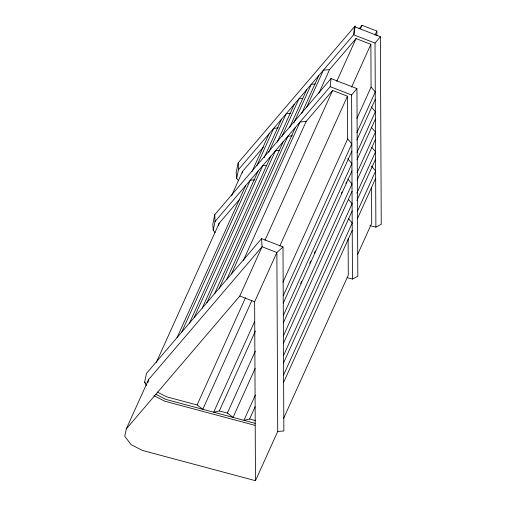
<?xml version="1.0" encoding="UTF-8"?>
<svg xmlns="http://www.w3.org/2000/svg" width="506" height="506" viewBox="0 0 506 506"><rect width="100%" height="100%" fill="white"/><g stroke="black" fill="none" stroke-linecap="round" stroke-linejoin="round"><path stroke-width="0.76" d="M214.955 221.603L330.197 86.671L331.032 78.55L356.939 88.613L357.818 276.213L352.461 279.059L347.192 277.649M261.596 238.611L262.051 246.745L148.517 379.677L126.272 428.943L124.754 436.248L131.016 444.603L142.376 450.429L255.473 480.7L277.718 431.435L276.877 252.5L282.999 246.922L261.596 238.611L146.443 373.441L144.634 382.1L146.323 385.591M147.91 382.599L148.517 379.677M331.032 78.55L214.765 214.683L212.773 224.272L213.241 230.16L215.082 232.621M213.241 230.16L215.044 221.501L214.765 214.683M218.63 225.575L219.085 223.386L239.42 199.573M238.383 169.712L354.036 34.3L355.155 25.857L238.2 162.799L236.201 172.388L236.669 178.276L238.509 180.731M236.669 178.276L238.471 169.611L238.2 162.799M242.21 172.957L242.513 171.496L263.36 147.094M156.335 362.366L219.085 223.386M231.565 195.746L242.513 171.496M177.068 337.578L245.676 185.639M252.032 171.553L269.103 133.748M181.679 332.183L250.28 180.244L254.91 179.788M256.959 165.443L273.708 128.36L278.338 127.904M189.491 323.037L258.092 171.098M264.132 157.727L281.519 119.214M194.095 317.641L262.696 165.702L266.554 165.323M268.737 152.331L286.124 113.818L290.754 113.363M202.242 308.103L270.849 156.164M277.206 142.078L294.277 104.274M206.853 302.708L275.454 150.769L279.312 150.39M281.81 136.683L298.882 98.885L302.74 98.506M214.639 293.588L283.246 141.648M289.603 127.563L306.674 89.758M219.25 288.192L287.851 136.253L292.481 135.798M293.891 122.882L311.279 84.363L315.137 83.983M226.802 279.344L295.409 127.404M301.69 113.407L318.761 75.609M231.413 273.955L300.014 122.016L306.181 121.408L332.619 90.447L347.445 96.21L347.647 138.941L282.949 282.24M306.617 107.304L323.366 70.214L329.539 69.607L356.053 38.564L370.879 44.319L371.075 87.051L356.907 118.436M243.43 260.388L306.181 121.408M318.906 93.142L329.539 69.607M126.272 428.943L239.806 296.01L262.051 246.745L276.877 252.5L254.638 301.766L255.473 480.7M264.992 240.23L332.619 90.447M336.73 81.358L356.053 38.564M360.449 28.817L362.037 25.3L376.862 31.056L376.888 35.787M251.874 300.564L202.779 409.297L197.093 404.977L245.536 297.686M279.818 245.986L347.445 96.21M351.556 87.114L370.879 44.319M374.959 35.281L376.862 31.056M254.644 321.481L213.677 412.213L219.332 410.929L227.358 413.079L233.045 417.399L255.15 368.431M219.332 410.929L255.422 331M227.358 413.079L255.321 351.151M283.227 295.808L351.828 143.868L347.647 138.941M356.901 132.635L375.256 91.984L371.075 87.051M283.259 303.138L351.866 151.199M356.932 139.966L375.294 99.315M283.316 315.573L351.923 163.634L347.742 158.707M356.996 152.401L375.351 111.75L371.17 106.817M300.69 283.417L301.665 281.26M309.792 263.259L310.773 261.096M314.346 253.177L315.32 251.014M341.335 193.406L341.98 191.97M345.883 183.324L346.534 181.888M283.354 322.904L351.955 170.965M357.027 159.732L375.382 119.081M255.321 395.11L243.943 420.315L249.597 419.031L255.619 420.638M283.411 335.876L352.018 183.937L347.837 179.004M357.091 172.704L375.446 132.047L371.265 127.12M283.449 343.207L352.049 191.268M357.122 180.035L375.477 139.378M249.597 419.031L255.125 406.786M283.505 355.61L352.106 203.671L348.394 199.288M356.856 193.153L375.534 151.781L371.821 147.404M283.537 362.941L352.144 211.002M356.894 200.484L375.572 159.118M357.59 210.964L375.629 171.022L371.448 166.088M283.594 374.965L352.201 223.026L348.482 218.643M357.628 218.295L375.661 178.352M283.632 382.302L352.233 230.363M283.581 418.443L348.286 275.144L348.115 238.516M357.546 254.638L371.714 223.254L371.543 187.302M375.028 43.092L380.373 36.723L354.459 26.66L353.624 34.781L375.028 43.092L375.888 227.169L369.842 225.549M352.461 279.059L351.6 94.983L356.939 88.613M358.969 28.893L362.037 25.3M375.888 227.169L381.246 224.329L380.373 36.723M277.718 431.435L283.86 430.998L282.999 246.922M197.093 404.977L166.588 396.812L157.227 392.017M255.239 423.339L165.86 399.417L155.816 394.263M254.948 425.337L164.621 401.163L153.925 395.679M330.197 86.671L351.6 94.983M239.806 296.01L254.638 301.766M144.634 382.1L145.557 383.333"/></g></svg>
